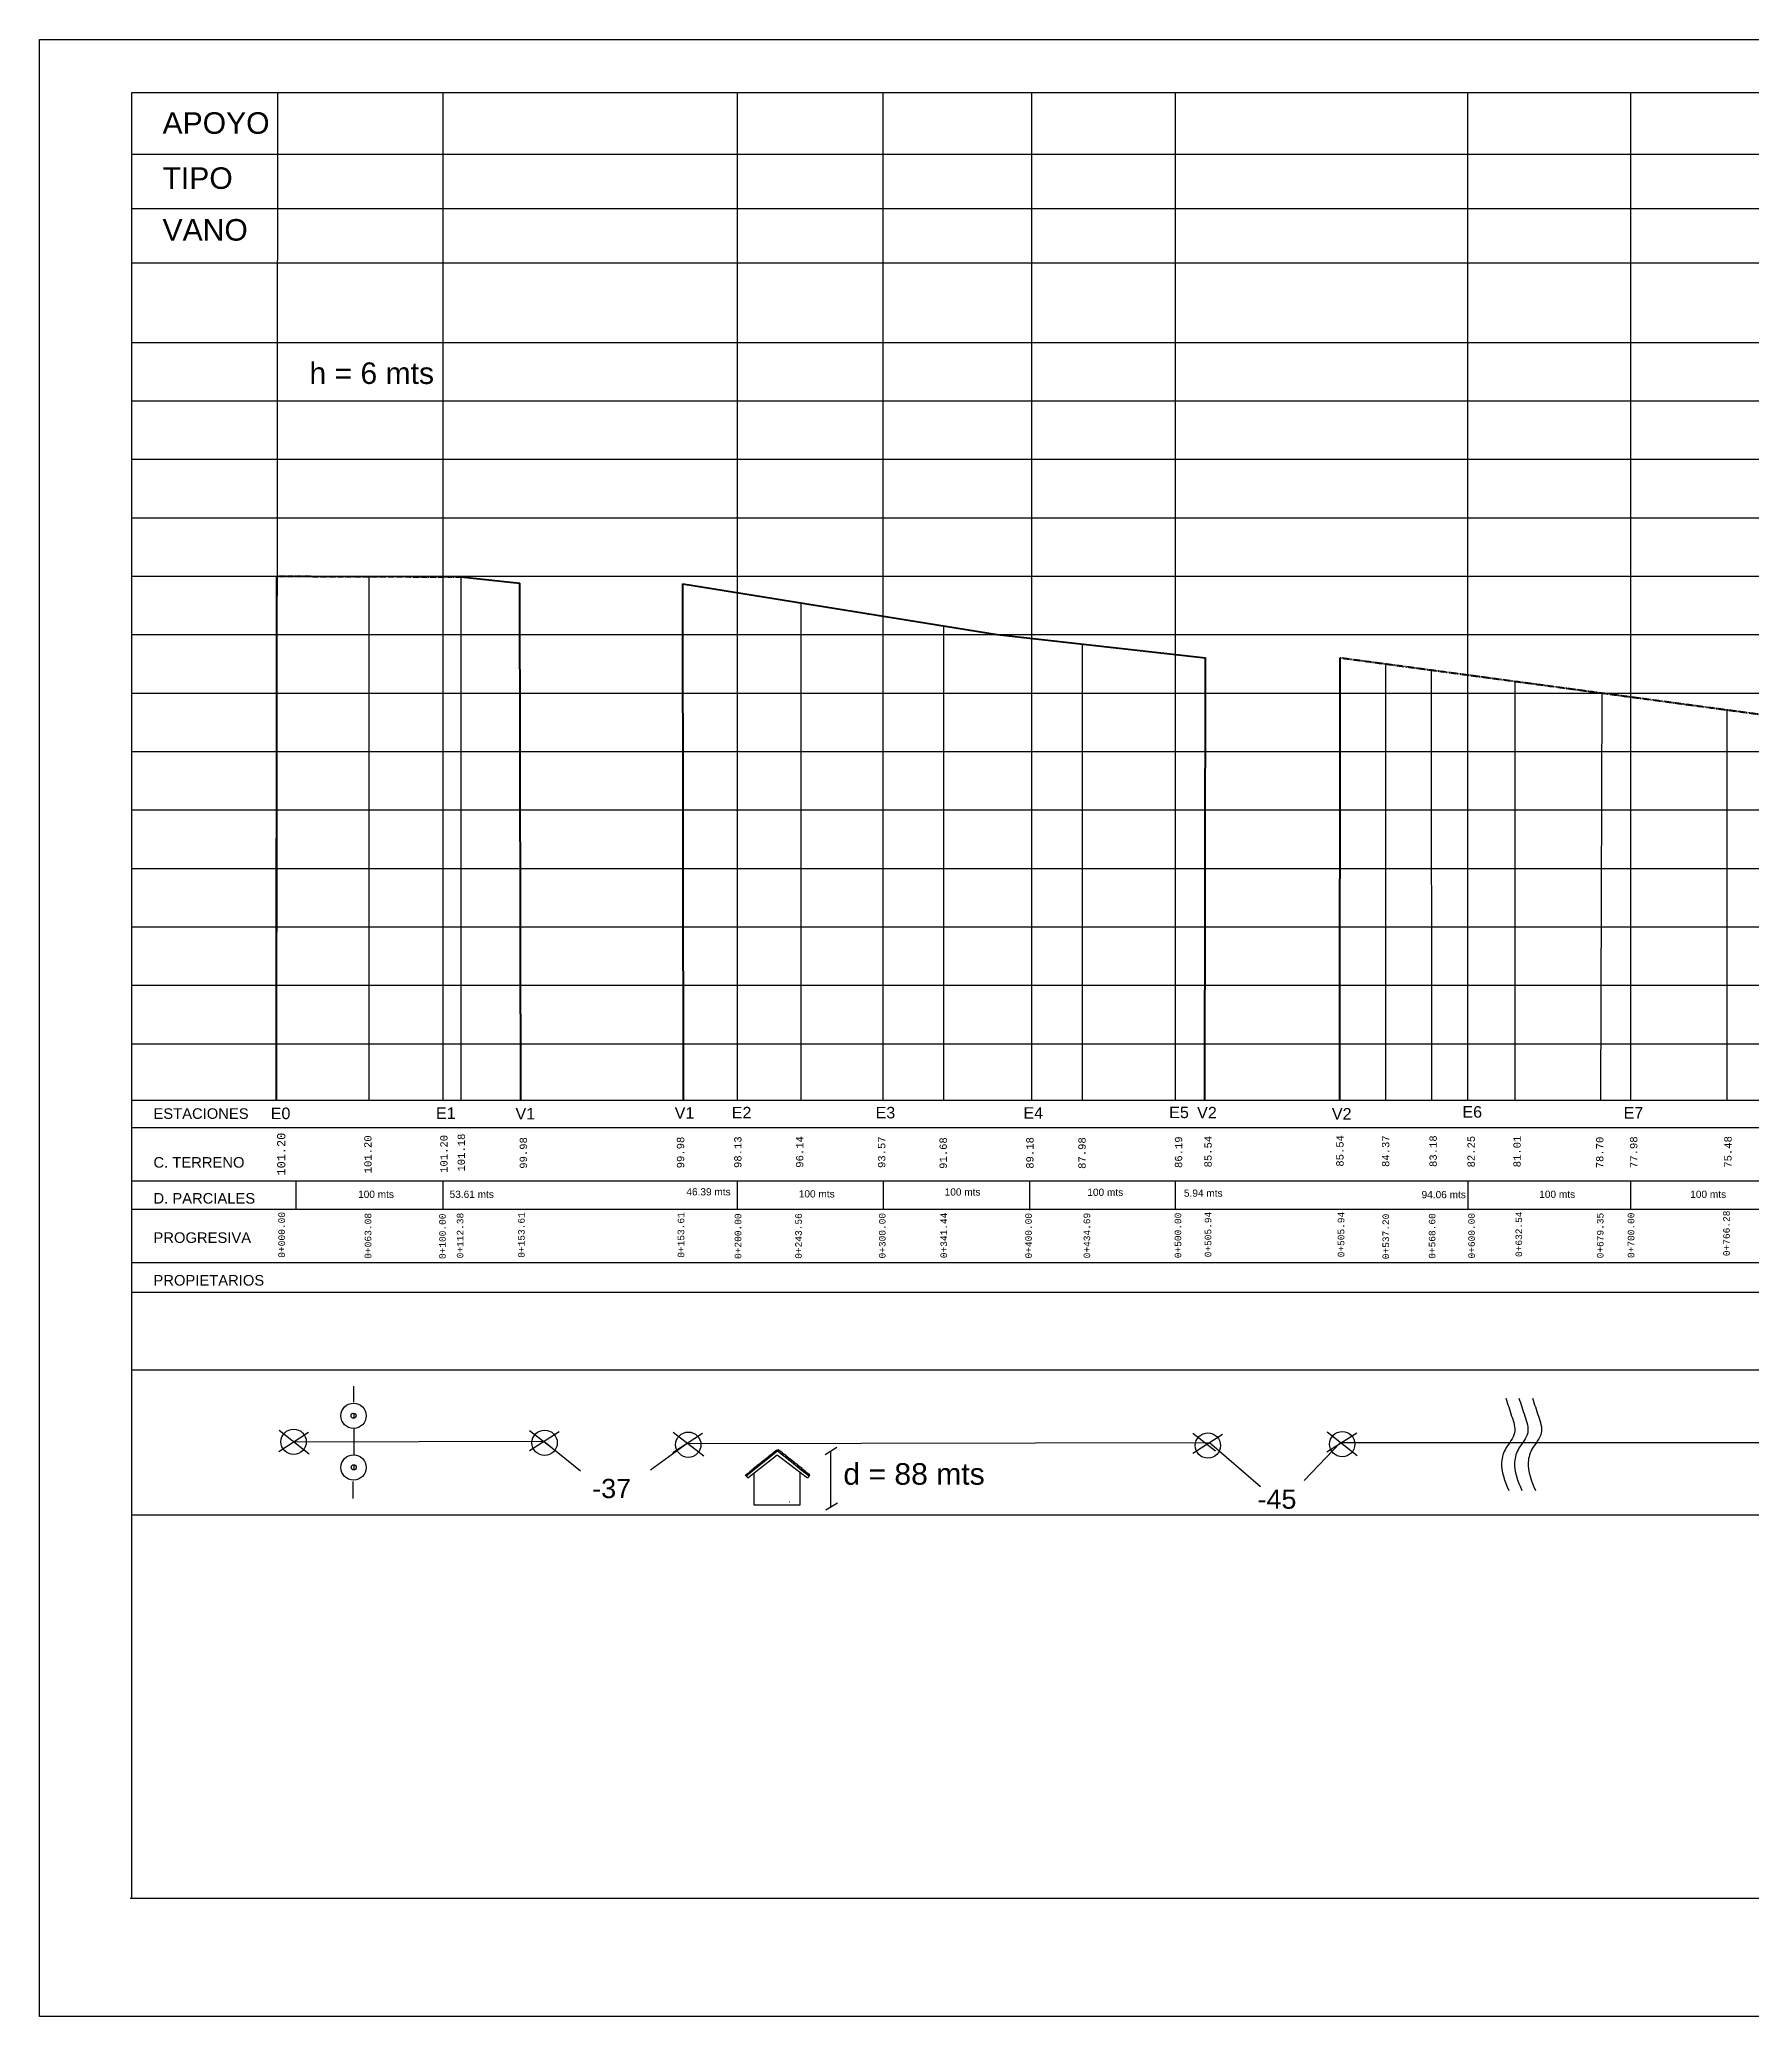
# Model space of a CAD drawing. Header units: millimetres. Extents: x 500 to 3325, y 257 to 1610.
# Drawn here: x 500 to 1671, y 257 to 1610 of the extents above; entities that cross this region are included whole.
import ezdxf
from ezdxf.enums import TextEntityAlignment as Align

# ---------------------------------------------------------------- set-up
doc = ezdxf.new("R2010")
doc.units = ezdxf.units.MM
doc.linetypes.add('SECCION1', pattern=[0.895, 0.45, -0.095, 0.08, -0.095, 0.08, -0.095])
doc.layers.add('a_VEG', color=82, linetype='Continuous', lineweight=0)
doc.layers.add('COMPLETO', color=251, linetype='Continuous')
doc.layers.add('Estacasdemaderaqueseborran', color=7, linetype='Continuous', true_color=0x000a0a)
doc.styles.add('MONOTXT4', font='monotxt4.shx')
doc.styles.get("Standard").update_dxf_attribs({"font": 'arial.ttf'})

msp = doc.modelspace()

# ---------------------------------------------------------------- linework, layer by layer
for p, q in [((499.6, 1610.2), (499.6, 1610.2)), ((562.7, 884.3), (1019, 884.3)), ((562.7, 884.3), (1079.6, 884.3)), ((1079.6, 884.3), (1293.6, 884.3)), ((1079.6, 884.3), (1346, 884.3)), ((1346, 884.3), (2243.8, 884.3)), ((1346, 884.3), (1825, 884.3)), ((562.7, 865.6), (1079.6, 865.6)), ((1079.6, 865.6), (1348.3, 865.6)), ((1346, 865.6), (2243.8, 865.6)), ((562.7, 829.1), (1079.6, 829.1)), ((674.8, 829.1), (674.8, 809.6)), ((775.5, 829.1), (775.5, 809.6)), ((976.8, 829.1), (976.8, 809.6)), ((1076.8, 829.1), (1076.8, 809.6)), ((1079.6, 829.1), (1346, 829.1)), ((1176.8, 828.5), (1176.8, 809)), ((1276.5, 829.1), (1276.5, 809.6)), ((1346, 829.1), (2243.8, 829.1)), ((1476.7, 829.2), (1476.7, 809.7)), ((1588.1, 829.1), (1588.1, 809.6)), ((562.7, 809.6), (1079.6, 809.6)), ((1079.6, 809.6), (1346, 809.6)), ((1346, 809.6), (2243.8, 809.6)), ((562.7, 773.1), (1079.6, 773.1)), ((1079.6, 773.1), (1346, 773.1)), ((1346, 773.1), (2243.8, 773.1)), ((562.7, 752.8), (1079.6, 752.8)), ((1079.6, 752.8), (1346, 752.8)), ((1346, 752.8), (2243.8, 752.8)), ((562.7, 699.7), (1079.6, 699.7)), ((1079.6, 699.7), (1346, 699.7)), ((1346, 699.7), (2243.8, 699.7)), ((714.4, 688.5), (714.4, 677.5)), ((714.6, 670), (714.6, 666.6)), ((683.6, 656.8), (663.3, 643.7)), ((663.4, 658.4), (684.1, 642.3)), ((674, 650.5), (844.5, 650.8)), ((714.6, 659.6), (714.5, 641.6)), ((834.7, 658.2), (850.4, 646.1)), ((855, 657.3), (834.7, 644.3)), ((844.5, 650.8), (869.6, 630.6)), ((953.2, 656.1), (932.9, 643)), ((933, 657), (954, 640.8)), ((942.7, 649.4), (1300, 649.9)), ((1288.5, 656.3), (1304.2, 644.2)), ((1308.8, 655.5), (1288.5, 642.4)), ((1300, 649.9), (1334.8, 619.8)), ((1389.7, 650.1), (1364.7, 623.9)), ((1400.7, 656.4), (1380.3, 643.4)), ((1380.4, 657.3), (1401.1, 641.2)), ((1389.7, 650.1), (2584.2, 649.5)), ((942.7, 649.4), (917.5, 631)), ((1045, 646.6), (1037.1, 641.6)), ((1040.6, 644.1), (1040.8, 605.8)), ((713.9, 623.2), (713.8, 611.6)), ((714.5, 634.7), (714.5, 631.2)), ((983.1, 627.1), (984, 625.8)), ((1026, 627.1), (1025, 625.8)), ((562.8, 600.5), (1079.8, 600.5)), ((1045.5, 608.5), (1037.6, 603.6)), ((1079.8, 600.5), (1346.2, 600.5)), ((1346.2, 600.5), (2588.3, 600.5)), ((2587.5, 337.8), (561.5, 337.8))]:
    msp.add_line(p, q)
for points in [[(499.6, 1610.2), (2668.3, 1610.2), (2668.3, 257.2), (499.6, 257.2)], [(991.1, 633.5), (990.5, 634.4), (993.3, 636.3), (993.8, 635.7)], [(993.8, 635.7), (993.2, 636.5), (996, 638.5), (996.5, 637.9)], [(996.5, 637.9), (995.9, 638.7), (998.7, 640.6), (999.2, 640)], [(999.2, 640), (998.6, 640.8), (1001.3, 642.8), (1001.8, 642.2)], [(1001.8, 642.2), (1001.2, 643), (1004, 645), (1004.5, 644.3)], [(1007.2, 642.2), (1007.8, 643), (1005, 645), (1004.5, 644.3)], [(1009.9, 640), (1010.5, 640.8), (1007.7, 642.8), (1007.2, 642.2)], [(1012.6, 637.9), (1013.2, 638.7), (1010.4, 640.6), (1009.9, 640)], [(1015.3, 635.7), (1015.9, 636.5), (1013.1, 638.5), (1012.6, 637.9)], [(1017.9, 633.5), (1018.5, 634.4), (1015.8, 636.3), (1015.3, 635.7)], [(983.1, 627.1), (982.5, 627.9), (985.3, 629.8), (985.8, 629.2)], [(985.8, 629.2), (985.2, 630), (987.9, 632), (988.4, 631.4)], [(988.4, 631.4), (987.8, 632.2), (990.6, 634.2), (991.1, 633.5)], [(1020.6, 631.4), (1021.2, 632.2), (1018.4, 634.2), (1017.9, 633.5)], [(1023.3, 629.2), (1023.9, 630), (1021.1, 632), (1020.6, 631.4)], [(1026, 627.1), (1026.6, 627.9), (1023.8, 629.8), (1023.3, 629.2)]]:
    msp.add_lwpolyline(points, close=True)
for points in [[(562.7, 337.8), (562.7, 1574), (1079.6, 1574)], [(1079.6, 1574), (1346, 1574)], [(1346, 1574), (2243.8, 1574)], [(983.1, 627.1), (1004.4, 644.2), (1026, 627.1)], [(984.1, 625.8), (1004.3, 641.6), (1025, 625.8)], [(988.2, 628.8), (988.2, 607.3), (1020, 607.3), (1020, 629.6)], [(1012.7, 609.4), (1012.9, 609.4)], [(1012.8, 609.3), (1012.9, 609.3)]]:
    msp.add_lwpolyline(points)
for centre, radius in [((714.4, 668.3), 8.66), ((714.4, 668.3), 1.75), ((673.4, 650.5), 8.66), ((845.1, 649.8), 8.66), ((943.4, 648.5), 8.66), ((1298.9, 647.9), 8.66), ((1390.8, 648.9), 8.66), ((714.4, 632.9), 8.66), ((714.5, 633), 1.75)]:
    msp.add_circle(centre, radius)
at = {"color": 5}
for points in [[(1502.8, 680.4), (1506.7, 668), (1508.7, 656.5), (1502.8, 646.1), (1499.8, 636.6), (1504.7, 617.2)], [(1511.7, 680.4), (1515.7, 668), (1517.7, 656.5), (1511.7, 646.1), (1508.7, 636.6), (1513.7, 617.2)], [(1521, 680.4), (1525, 668), (1527, 656.5), (1521, 646.1), (1518, 636.6), (1523, 617.2)]]:
    msp.add_spline(points, degree=3, dxfattribs=at)
at = {"layer": 'a_VEG', "color": 18, "lineweight": 60, "true_color": 0x000000}
for p, q in [((661.7, 884.3), (662, 1242.9)), ((787.8, 1242.4), (828.2, 1238.2)), ((828.9, 884.3), (828.2, 1238.2)), ((940.2, 884.3), (939.6, 1237.7)), ((939.6, 1237.7), (1154.8, 1202.9)), ((1154.8, 1202.9), (1297.2, 1187.1)), ((1296.8, 884.3), (1297.2, 1187.1)), ((1389.1, 884.3), (1389.5, 1187.1))]:
    msp.add_line(p, q, dxfattribs=at)
at = {"layer": 'a_VEG', "color": 18, "linetype": 'SECCION1', "lineweight": 60, "true_color": 0x000000, "flags": 128}
for points in [[(662, 1242.9), (779.3, 1242.5), (787.8, 1242.4)], [(1389.5, 1187.1), (2557.1, 1029.8), (2588.3, 1028.9)]]:
    msp.add_lwpolyline(points, dxfattribs=at)
at = {"layer": 'COMPLETO'}
for p, q in [((662.3, 1574), (661.7, 884.3)), ((775.5, 1574), (775.5, 884.3)), ((976.8, 1574), (976.8, 884.3)), ((1076.5, 1574.2), (1076.5, 884.4)), ((1178.1, 1574.3), (1178.1, 884.6)), ((1276.5, 1573.9), (1276.5, 884.2)), ((1476.5, 1573.9), (1476.5, 884.2)), ((1588.1, 1574), (1588.1, 884.3)), ((562.7, 1531.7), (1079.6, 1531.7)), ((1079.6, 1531.7), (1346, 1531.7)), ((1346, 1531.7), (2243.8, 1531.7)), ((562.7, 1494.6), (1079.6, 1494.6)), ((1079.6, 1494.6), (1346, 1494.6)), ((1346, 1494.6), (2243.8, 1494.6)), ((562.7, 1457.5), (1079.6, 1457.5)), ((1079.6, 1457.5), (1346, 1457.5)), ((1346, 1457.5), (2243.8, 1457.5)), ((562.7, 1402.9), (1079.6, 1402.9)), ((1079.6, 1402.9), (1346, 1402.9)), ((1346, 1402.9), (2243.8, 1402.9)), ((563.1, 1362.9), (1079.6, 1362.9)), ((1079.6, 1362.9), (1346, 1362.9)), ((1346, 1362.9), (2243.8, 1362.9)), ((562.7, 1322.9), (1079.6, 1322.9)), ((1079.6, 1322.9), (1346, 1322.9)), ((1346, 1322.9), (2247.1, 1322.9)), ((562.7, 1282.9), (1079.6, 1282.9)), ((1079.6, 1282.9), (1346, 1282.9)), ((1346, 1282.9), (2243.8, 1282.9)), ((562.7, 1242.9), (1079.6, 1242.9)), ((1079.6, 1242.9), (1346, 1242.9)), ((1346, 1242.9), (2247.1, 1242.9)), ((562.7, 1202.9), (1079.6, 1202.9)), ((1079.6, 1202.9), (1346, 1202.9)), ((1346, 1202.9), (2247.1, 1202.9)), ((562.7, 1162.9), (1079.6, 1162.9)), ((1079.6, 1162.9), (1346, 1162.9)), ((1346, 1162.9), (2243.8, 1162.9)), ((562.7, 1122.9), (1079.6, 1122.9)), ((1079.6, 1122.9), (1346, 1122.9)), ((1346, 1122.9), (2243.8, 1122.9)), ((562.7, 1082.9), (1079.6, 1082.9)), ((1079.6, 1082.9), (1346, 1082.9)), ((1346, 1082.9), (2243.8, 1082.9)), ((562.7, 1042.9), (1079.6, 1042.9)), ((1079.6, 1042.9), (1346, 1042.9)), ((1346, 1042.9), (2243.8, 1042.9)), ((562.2, 1002.9), (1079.6, 1002.9)), ((1079.6, 1002.9), (1346, 1002.9)), ((1346, 1002.9), (2243.8, 1002.9)), ((562.7, 963.1), (1079.6, 963.1)), ((1079.6, 963.1), (1346, 963.1)), ((1346, 963.1), (2243.8, 963.1)), ((562.7, 922.9), (1079.6, 922.9)), ((1079.6, 922.9), (1346, 922.9)), ((1346, 922.9), (2243.8, 922.9))]:
    msp.add_line(p, q, dxfattribs=at)
at = {"layer": 'Estacasdemaderaqueseborran'}
for p, q in [((724.8, 1242.9), (724.8, 884.3)), ((787.8, 1242.4), (787.8, 884.3)), ((1020.4, 1224.6), (1020.4, 884.3)), ((1118, 1208.8), (1118, 884.3)), ((1212.8, 1195.7), (1212.8, 884.3)), ((1420.3, 1182.9), (1420.4, 884.3)), ((1451.7, 1178.7), (1451.8, 884.3)), ((1508.9, 1171), (1509, 884.3)), ((1568.4, 1162.9), (1567.4, 884.3)), ((1653.9, 1151.5), (1654, 884.3))]:
    msp.add_line(p, q, dxfattribs=at)

# ---------------------------------------------------------------- texts
for s, height, p in [('APOYO', 14.74, (583.7, 1545.7)), ('TIPO', 14.74, (583.7, 1508)), ('VANO', 14.74, (583.7, 1472.6)), ('h = 6 mts', 14.74, (684.2, 1374.5)), ('ESTACIONES', 7.23, (577.5, 871.5)), ('C. TERRENO', 7.23, (577.5, 838.1)), ('D. PARCIALES', 7.229, (577.5, 813.5)), ('100 mts', 4.94, (717.5, 817.4)), ('53.61 mts', 4.94, (780.1, 817.4)), ('46.39 mts', 4.94, (942.1, 819.1)), ('100 mts', 4.94, (1019, 817.7)), ('100 mts', 4.94, (1118.8, 819)), ('100 mts', 4.94, (1216.4, 818.8)), ('5.94 mts', 4.94, (1282.5, 818.2)), ('94.06 mts', 4.94, (1445.1, 817.2)), ('100 mts', 4.94, (1525.6, 817.4)), ('100 mts', 4.94, (1628.9, 817.4)), ('PROGRESIVA', 7.23, (577.5, 786.6)), ('PROPIETARIOS', 7.229, (577.5, 757.4)), ('d = 88 mts', 14.74, (1049.5, 621.1))]:
    msp.add_text(s, height=height).set_placement(p)
at = {"style": 'MONOTXT4'}
for s, height, p in [('101.20', 5.63, (664.9, 862)), ('101.20', 5, (724.2, 860.2)), ('101.20', 5, (776.2, 860.5)), ('101.18', 5, (788.1, 861.4)), ('99.98', 5, (830.6, 859)), ('99.98', 5, (938.1, 859.3)), ('98.13', 5, (977.3, 859.5)), ('96.14', 5, (1019.6, 859.7)), ('93.57', 5, (1075.7, 859.5)), ('91.68', 5, (1117.8, 858.9)), ('89.18', 5, (1177.1, 859)), ('87.98', 5, (1212.8, 858.9)), ('86.19', 5, (1278.8, 859.5)), ('85.54', 5, (1299, 859.9)), ('85.54', 5, (1389.2, 860.4)), ('84.37', 5, (1420.5, 860.2)), ('83.18', 5, (1453, 860.2)), ('82.25', 5, (1479, 859.9)), ('81.01', 5, (1510.4, 860)), ('78.70', 5, (1567, 859.3)), ('77.98', 5, (1590.2, 859.5)), ('75.48', 5, (1654.7, 859.7)), ('0+000.00', 4.53, (665.2, 807.8)), ('0+063.08', 4.53, (724.3, 807.1)), ('0+100.00', 4.5, (775.2, 806.7)), ('0+112.38', 4.5, (787.3, 807.2)), ('0+153.61', 4.5, (829.2, 807.6)), ('0+153.61', 4.5, (938.4, 807.6)), ('0+200.00', 4.5, (977.4, 806.8)), ('0+243.56', 4.5, (1018.8, 806.9)), ('0+300.00', 4.5, (1076.1, 807.1)), ('0+341.44', 4.5, (1118.2, 807.3)), ('0+400.00', 4.5, (1176.2, 807.1)), ('0+434.69', 4.5, (1216.1, 807.2)), ('0+500.00', 4.5, (1278.4, 807.3)), ('0+505.94', 4.5, (1299, 807.9)), ('0+505.94', 4.5, (1390, 807.9)), ('0+537.20', 4.5, (1420.6, 806.6)), ('0+568.60', 4.5, (1452.3, 806.9)), ('0+600.00', 4.5, (1479.3, 807.1)), ('0+632.54', 4.5, (1511.6, 808.1)), ('0+679.35', 4.5, (1567.3, 807.2)), ('0+700.00', 4.5, (1588.4, 807.4)), ('0+766.28', 4.5, (1653.7, 808.7))]:
    msp.add_text(s, height=height, rotation=90, dxfattribs=at).set_placement(p, align=Align.MIDDLE_RIGHT)
at = {"attachment_point": 1}
for s, insert, char_height in [('V1', (934.1, 879.5), 7.89), ('E2', (973.1, 879.7), 7.89), ('E3', (1071.5, 879.7), 7.89), ('E5', (1272.4, 879.9), 7.89), ('E6', (1473, 880.2), 7.89), ('E0', (657.7, 879.2), 7.89), ('E1', (770.8, 879.4), 7.89), ('V1', (825.2, 879), 7.89), ('E4', (1172.7, 879.5), 7.89), ('V2', (1383.7, 878.9), 7.89), ('-37', (877.7, 625.1), 13.15), ('-45', (1332.9, 617.8), 13.15)]:
    msp.add_mtext(s, dxfattribs=dict(at, insert=insert, char_height=char_height))
at = {"char_height": 7.89, "attachment_point": 1}
for s, insert, width in [('V2', (1291.5, 879.7), 11.411), ('E7', (1583.3, 879.6), 12.127)]:
    msp.add_mtext(s, dxfattribs=dict(at, insert=insert, width=width))

doc.saveas('drawing.dxf')
